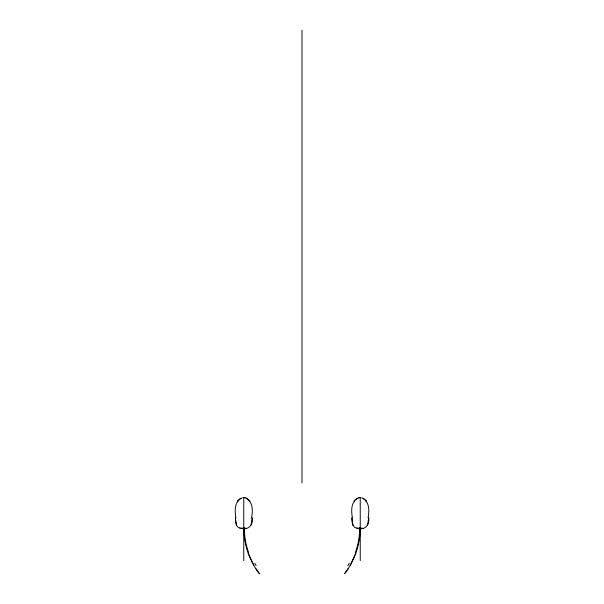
<?xml version="1.0" encoding="UTF-8"?>
<svg xmlns="http://www.w3.org/2000/svg" width="604" height="604" viewBox="0 0 604 604"><rect width="100%" height="100%" fill="white"/><g stroke="black" fill="none" stroke-linecap="round" stroke-linejoin="round"><path stroke-width="0.91" d="M252.147 517.688C253.521 524.627 248.289 530.765 240.981 528.296M368.629 517.688C370.003 524.627 364.771 530.765 357.462 528.296M252.117 518.587L251.03 525.284M368.599 518.587L367.511 525.284M355.854 553.053L350.177 565.352M251.619 517.847C252.412 512.887 252.985 507.126 250.532 502.543A6.72 6.72 0 0 0 249.384 501.312M368.1 517.847C368.908 512.887 369.467 507.126 367.013 502.543M348.161 568.658L344.559 573.755A75.508 75.508 0 0 0 360.233 528.576M236.987 502.543C234.533 507.126 235.107 512.887 235.9 517.847M237.614 501.048L239.554 499.123L242.295 497.749M354.095 501.048L354.978 500.029M237.719 500.958L240.928 498.262M354.201 500.958L357.409 498.262L360.241 497.545L360.241 560.58M356.171 499.017L357.409 498.262M358.776 497.749L360.241 497.553M235.401 518.587C235.583 522.03 235.681 527.156 239.863 528.062M351.883 518.587C352.064 522.03 352.162 527.156 356.345 528.062M246.538 528.296L239.758 528.07M363.019 528.296L356.239 528.07M243.759 560.58L243.759 497.545L246.591 498.262L249.799 500.958M243.759 497.545L245.224 497.749M361.705 497.749L364.31 499.017L366.281 500.958M363.072 498.262L366.386 501.048M246.591 498.262L249.905 501.048M259.403 573.717L259.441 573.755A75.508 75.508 0 0 1 243.767 528.576M259.222 573.475L255.839 568.658M253.823 565.352L248.146 553.053M352.381 517.847C351.588 512.887 351.015 507.126 353.468 502.543A6.72 6.72 0 0 1 354.616 501.312M352.97 525.284L351.853 517.688M236.489 525.284L235.371 517.688M302 30.2L302 482.936M349.248 563.245A22.544 4.19 -61.7 0 1 347.851 565.616M359.705 527.692A75.296 74.503 -77.5 0 1 355.326 552.864M256.149 565.616A22.544 4.19 61.7 0 1 254.752 563.245M248.674 552.864A75.296 74.503 77.5 0 1 244.295 527.692M237.319 502.12A6.72 6.72 0 0 1 238.135 501.312M365.865 501.312A6.72 6.72 0 0 1 366.681 502.12"/></g></svg>
